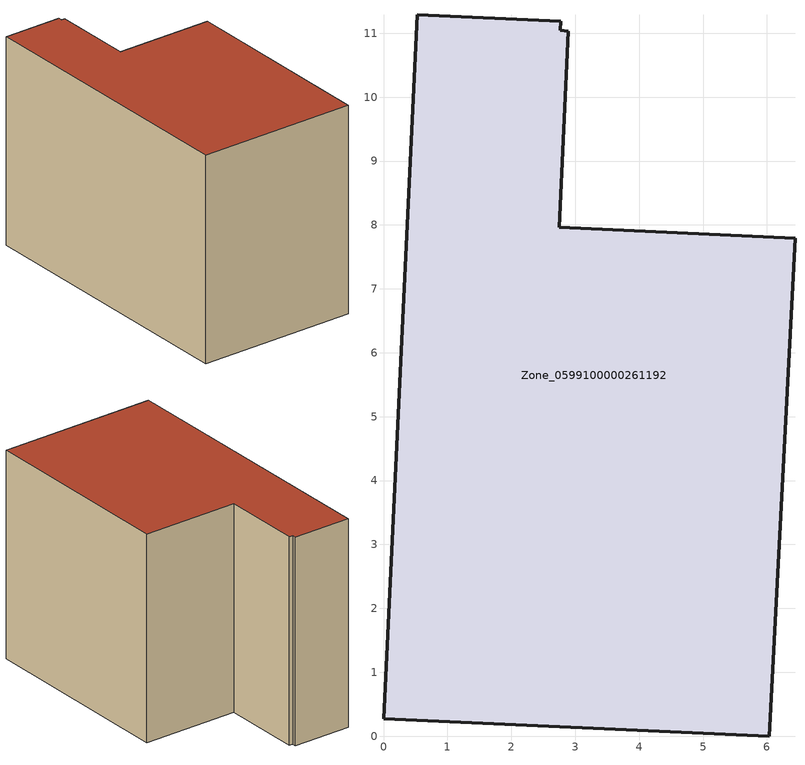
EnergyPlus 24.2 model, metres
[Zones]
Zone_0599100000261192
 floor ground (C_G): 0.53,11.29 2.77,11.19 2.76,11.05 2.89,11.03 2.75,7.96 6.44,7.79 6.04,0 0,0.27 z1.02
 wall outside (C_F): 2.77,11.19 0.53,11.29 0,0.27 6.04,0 6.44,7.79 2.75,7.96 2.89,11.03 2.76,11.05 2.77,11.19 z1.02:8.88
 roof outside (C_R): 2.89,11.03 2.76,11.05 2.77,11.19 0.53,11.29 0,0.27 6.04,0 6.44,7.79 2.75,7.96 z8.88
[BUILDING]
Pand.0599100000261192: North Axis=0; Terrain=City; Loads Convergence Tolerance Value=0.04; Temperature Convergence Tolerance Value=0.4; Solar Distribution=FullExterior; Maximum Number of Warmup Days=25; Minimum Number of Warmup Days=1
[Site:Location]
Rotterdam.The.Hague.AP_ZH_NLD Design_Conditions: Latitude=51.96; Longitude=4.45; Time Zone=1; Elevation=-4.5
[SITE:GROUNDTEMPERATURE:BUILDINGSURFACE]
18, 18, 18, 18, 18, 18, 18, 18, 18, 18, 18, 18
[MATERIAL] Thermal Absorptance=0.9; Solar Absorptance=0.7; Visible Absorptance=0.7
Name | Roughness | Thickness | Conductivity | Density | Specific Heat
G.TI.1975-1991 | MediumSmooth | 0.15 | 0.288461 | 540 | 1210
F.TI.1975-1991 | Rough | 0.3 | 0.230769 | 1920 | 840
R.TI.1975-1991 | MediumRough | 0.2 | 0.153846 | 1500 | 1000
[CONSTRUCTION]
C_G: G.TI.1975-1991
C_F: F.TI.1975-1991
C_R: R.TI.1975-1991
[ZONE]
Zone_0599100000261192: Type=1; Multiplier=1; Ceiling Height=Autocalculate; Volume=Autocalculate; Floor Area=autocalculate; Part of Total Floor Area=Yes
[ZONEINFILTRATION:DESIGNFLOWRATE]
Infil_Zone_0599100000261192: Zone or ZoneList or Space or SpaceList=Zone_0599100000261192; Schedule=AlwaysOn; Design Flow Rate Calculation Method=Flow/Area; Flow Rate per Floor Area=0.003; Constant Term Coefficient=1; Temperature Term Coefficient=0; Velocity Term Coefficient=0; Velocity Squared Term Coefficient=0
[HVACTEMPLATE:ZONE:IDEALLOADSAIRSYSTEM]
Zone_0599100000261192: Maximum Heating Supply Air Temperature=50; Minimum Cooling Supply Air Temperature=13; Maximum Heating Supply Air Humidity Ratio=0.0156; Minimum Cooling Supply Air Humidity Ratio=0.0077; Heating Limit=NoLimit; Cooling Limit=NoLimit; Dehumidification Control Type=ConstantSensibleHeatRatio; Cooling Sensible Heat Ratio=0.7; Dehumidification Setpoint=60; Humidification Control Type=None; Humidification Setpoint=30; Outdoor Air Method=None; Outdoor Air Flow Rate per Person=0.00944; Outdoor Air Flow Rate per Zone Floor Area=0; Outdoor Air Flow Rate per Zone=0; Demand Controlled Ventilation Type=None; Outdoor Air Economizer Type=NoEconomizer; Heat Recovery Type=None; Sensible Heat Recovery Effectiveness=0.7; Latent Heat Recovery Effectiveness=0.65
[ZONECONTROL:THERMOSTAT]
ThermostatControl_Zone_0599100000261192: Zone or ZoneList=Zone_0599100000261192; Control Type Schedule=DualSetpointControlType; Control 1=Thermostat_Zone_0599100000261192; Temperature Difference Between Cutout And Setpoint=0
[THERMOSTATSETPOINT:DUALSETPOINT]
Thermostat_Zone_0599100000261192: Heating Setpoint Temperature Schedule=HeatingSetpoint_Zone_0599100000261192; Cooling Setpoint Temperature Schedule=CoolingSetpoint_Zone_0599100000261192
[SCHEDULE:COMPACT]
HeatingSetpoint_Zone_0599100000261192: Through: 12/31, For: AllDays, Until: 24:00, 21
CoolingSetpoint_Zone_0599100000261192: Through: 12/31, For: AllDays, Until: 24:00, 24
DualSetpointControlType: Through: 12/31, For: AllDays, Until: 24:00, 4
AlwaysOn: Through: 12/31, For: AllDays, Until: 24:00, 1
